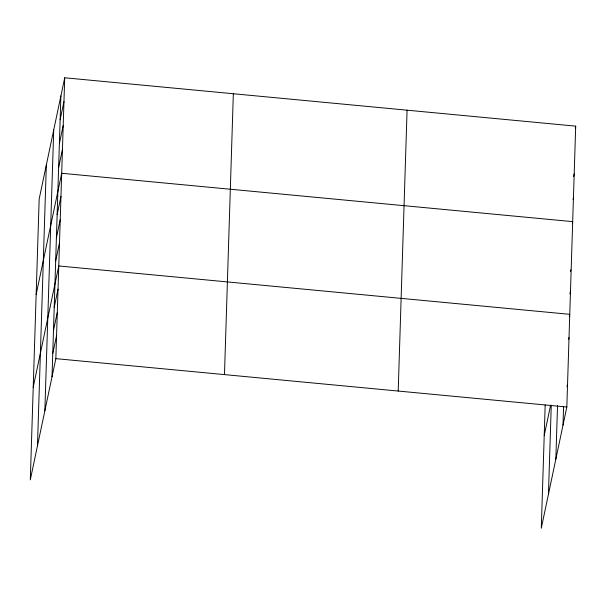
<?xml version="1.0" encoding="UTF-8"?>
<svg xmlns="http://www.w3.org/2000/svg" width="606" height="606" viewBox="0 0 606 606"><rect width="100%" height="100%" fill="white"/><g stroke="black" fill="none" stroke-linecap="round" stroke-linejoin="round"><path stroke-width="0.91" d="M37.466 445.842L46.336 164.976M44.852 410.8L53.722 129.942M52.018 376.788L60.888 95.93M64.713 77.78L39.17 198.988L30.3 479.854L55.843 358.646L64.713 77.78L575.7 126.146L566.83 407.012L541.287 528.22L545.18 404.944M224.47 374.606L233.34 93.741M398.203 391.052L407.073 110.186M548.453 494.208L551.263 405.232M555.838 459.166L557.535 405.406M563.004 425.154L563.595 406.618M60.13 119.799L63.956 101.656M59.38 143.675L63.206 125.525M58.623 167.551L62.448 149.402M36.155 294.486L61.698 173.278L572.685 221.637L572.299 223.455M57.138 214.592L60.964 196.442M56.411 237.764L60.236 219.614M55.676 260.936L59.502 242.786M33.224 387.166L58.767 265.958L569.761 314.325L569.375 316.143M54.214 307.28L58.04 289.13M53.479 330.452L57.305 312.302M52.752 353.616L56.578 335.474M575.321 127.964L575.7 126.146M573.617 176.619L574.193 173.892M573.056 199.579L573.435 197.768M570.458 271.609L570.837 269.799M569.913 293.872L570.488 291.153M544.218 435.532L550.627 405.103M568.64 339.315L569.026 337.497M566.989 386.56L567.375 384.749M55.843 358.646L566.83 407.012"/></g></svg>
